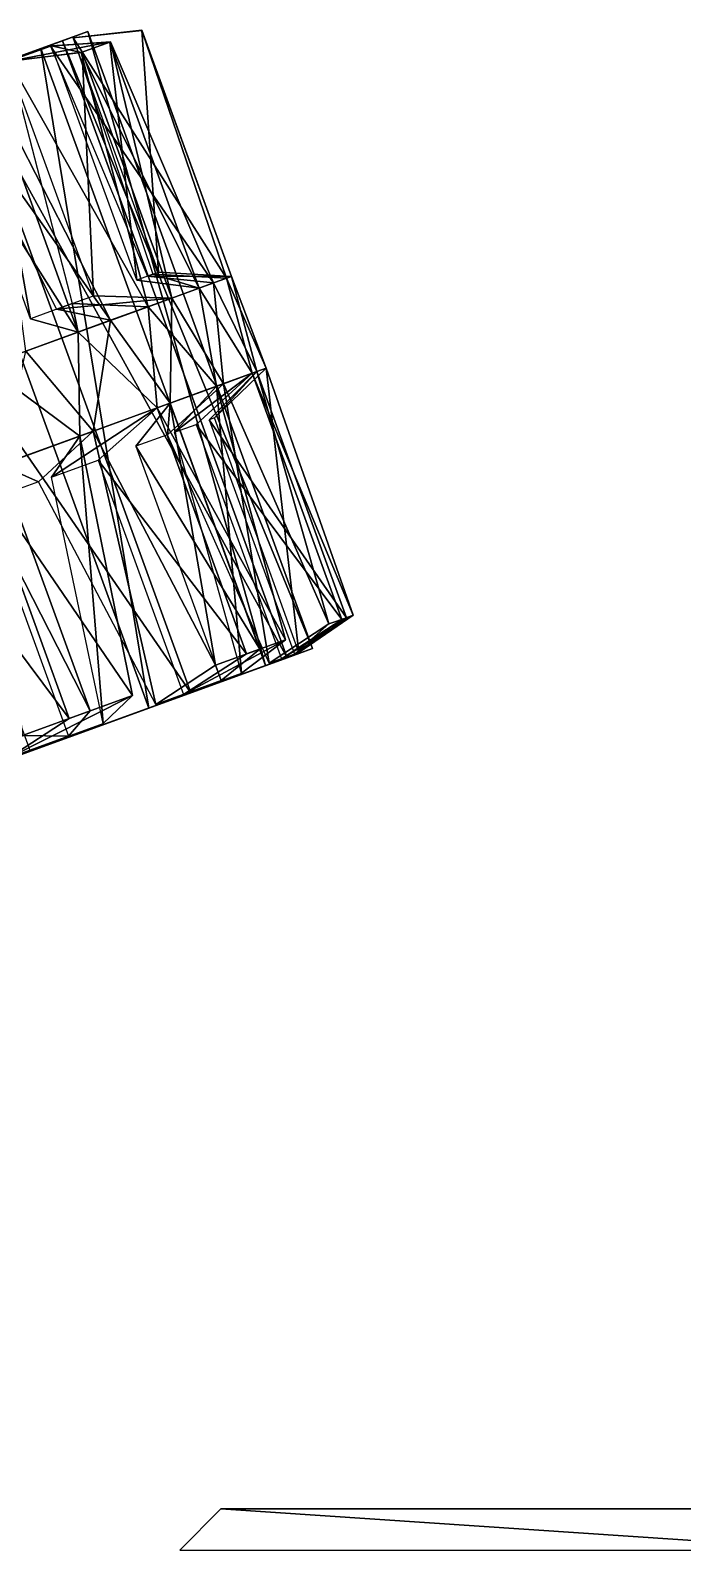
# Model space of a CAD drawing. Extents: x -226 to 261, y -163 to 113.
# Drawn here: x -79.1 to -39.4, y 20.2 to 112.6 of the extents above; entities that cross this region are included whole.
import ezdxf

# ---------------------------------------------------------------- set-up
doc = ezdxf.new("R2010")
doc.units = 0
doc.header["$MEASUREMENT"] = 0
doc.layers.get('0').update_dxf_attribs({"linetype": 'CONTINUOUS'})

msp = doc.modelspace()

# ---------------------------------------------------------------- linework, layer by layer
for points in [[(-107.252, 100.991, -41.3852), (-83.0095, 109.814, -27.8211), (-77.1429, 111.949, -44.758)], [(-103.858, 102.226, -51.1828), (-107.252, 100.991, -41.3852), (-77.1429, 111.949, -44.758)], [(-103.858, 102.226, -51.1828), (-77.1429, 111.949, -44.758), (-75.5955, 112.513, -62.7337)], [(-102.963, 102.552, -61.5814), (-103.858, 102.226, -51.1828), (-75.5955, 112.513, -62.7337)], [(-102.963, 102.552, -61.5814), (-75.5955, 112.513, -62.7337), (-78.4726, 111.465, -80.523)], [(-77.1429, 111.949, -44.758), (-83.0095, 109.814, -27.8211), (-63.4621, 74.3617, -44.758)], [(-80.4448, 110.684, -84.101), (-77.8713, 111.62, -74.8354), (-74.2235, 111.885, -77.3412)], [(-80.4448, 110.684, -84.101), (-74.2235, 111.885, -77.3412), (-75.9407, 111.26, -83.593)], [(-78.4726, 111.465, -80.523), (-75.5955, 112.513, -62.7337), (-64.7918, 73.8777, -80.523)], [(-77.8713, 111.62, -74.8354), (-67.9416, 97.1974, -73.2357), (-74.2235, 111.885, -77.3412)], [(-72.6265, 97.362, -45.0587), (-77.8226, 111.638, -45.0587), (-74.2688, 111.868, -42.1341)], [(-77.8226, 111.638, -45.0587), (-76.0025, 111.237, -35.8675), (-74.2688, 111.868, -42.1341)], [(-75.5955, 112.513, -62.7337), (-77.1429, 111.949, -44.758), (-61.9147, 74.9249, -62.7337)], [(-77.1429, 111.949, -44.758), (-63.4621, 74.3617, -44.758), (-61.9147, 74.9249, -62.7337)], [(-71.3072, 97.8421, -64.8127), (-76.5034, 112.118, -64.8127), (-72.3113, 112.581, -63.0207)], [(-76.5034, 112.118, -64.8127), (-72.3197, 112.578, -56.472), (-72.3113, 112.581, -63.0207)], [(-76.5034, 112.118, -64.8127), (-76.4874, 112.124, -55.1021), (-72.3197, 112.578, -56.472)], [(-76.4874, 112.124, -55.1021), (-67.1575, 97.4828, -52.2701), (-72.3197, 112.578, -56.472)], [(-76.4874, 112.124, -55.1021), (-71.6503, 97.7173, -51.1459), (-67.1575, 97.4828, -52.2701)], [(-68.8136, 96.88, -42.1341), (-74.2688, 111.868, -42.1341), (-76.0025, 111.237, -35.8675)], [(-70.4855, 96.2715, -83.593), (-75.9407, 111.26, -83.593), (-74.2235, 111.885, -77.3412)], [(-75.5955, 112.513, -62.7337), (-61.9147, 74.9249, -62.7337), (-64.7918, 73.8777, -80.523)], [(-72.6265, 97.362, -45.0587), (-74.2688, 111.868, -42.1341), (-68.8136, 96.88, -42.1341)], [(-70.4855, 96.2715, -83.593), (-74.2235, 111.885, -77.3412), (-67.9416, 97.1974, -73.2357)], [(-66.8561, 97.5925, -63.0207), (-72.3113, 112.581, -63.0207), (-72.3197, 112.578, -56.472)], [(-66.8561, 97.5925, -63.0207), (-72.3197, 112.578, -56.472), (-67.1575, 97.4828, -52.2701)], [(-71.3072, 97.8421, -64.8127), (-72.3113, 112.581, -63.0207), (-66.8561, 97.5925, -63.0207)], [(-104.627, 101.946, -71.8722), (-78.4726, 111.465, -80.523), (-85.5783, 108.879, -96.9137)], [(-104.627, 101.946, -71.8722), (-102.963, 102.552, -61.5814), (-78.4726, 111.465, -80.523)], [(-85.5783, 108.879, -96.9137), (-78.4726, 111.465, -80.523), (-71.8975, 71.2914, -96.9137)], [(-75.2487, 96.4076, -84.101), (-80.4448, 110.684, -84.101), (-75.9407, 111.26, -83.593)], [(-77.8226, 111.638, -45.0587), (-80.366, 110.712, -35.7551), (-76.0025, 111.237, -35.8675)], [(-80.366, 110.712, -35.7551), (-71.934, 95.7443, -31.9409), (-76.0025, 111.237, -35.8675)], [(-78.4726, 111.465, -80.523), (-64.7918, 73.8777, -80.523), (-71.8975, 71.2914, -96.9137)], [(-77.8713, 111.62, -74.8354), (-71.9766, 97.5985, -70.9417), (-67.9416, 97.1974, -73.2357)], [(-68.8136, 96.88, -42.1341), (-76.0025, 111.237, -35.8675), (-71.934, 95.7443, -31.9409)], [(-75.2487, 96.4076, -84.101), (-75.9407, 111.26, -83.593), (-70.4855, 96.2715, -83.593)], [(-80.366, 110.712, -35.7551), (-76.555, 95.9321, -32.0836), (-71.934, 95.7443, -31.9409)], [(-83.0095, 109.814, -27.8211), (-92.7954, 106.252, -13.0772), (-69.3287, 72.2264, -27.8211)], [(-76.1844, 94.1973, -22.7779), (-81.6396, 109.185, -22.7779), (-84.9446, 107.982, -17.3418)], [(-84.3942, 109.246, -93.2297), (-77.5039, 95.5867, -89.7367), (-74.2151, 94.914, -92.9887)], [(-84.3942, 109.246, -93.2297), (-74.2151, 94.914, -92.9887), (-81.5427, 109.221, -96.6396)], [(-79.0904, 95.0093, -26.5714), (-84.2865, 109.285, -26.5714), (-81.6396, 109.185, -22.7779)], [(-83.0095, 109.814, -27.8211), (-69.3287, 72.2264, -27.8211), (-63.4621, 74.3617, -44.758)], [(-79.0904, 95.0093, -26.5714), (-81.6396, 109.185, -22.7779), (-76.1844, 94.1973, -22.7779)], [(-79.3774, 93.0351, -102.054), (-81.5427, 109.221, -96.6396), (-74.2151, 94.914, -92.9887)], [(-85.5783, 108.879, -96.9137), (-71.8975, 71.2914, -96.9137), (-82.7474, 67.3424, -110.789)], [(-76.1844, 94.1973, -22.7779), (-84.9446, 107.982, -17.3418), (-81.8469, 92.1363, -14.0313)], [(-92.7954, 106.252, -13.0772), (-79.1146, 68.6646, -13.0771), (-69.3287, 72.2264, -27.8211)], [(-71.6503, 97.7173, -51.1459), (-72.6265, 97.362, -45.0587), (-68.8136, 96.88, -42.1341)], [(-71.9766, 97.5985, -70.9417), (-71.3072, 97.8421, -64.8127), (-66.8561, 97.5925, -63.0207)], [(-71.9766, 97.5985, -70.9417), (-66.8561, 97.5925, -63.0207), (-67.9416, 97.1974, -73.2357)], [(-71.6503, 97.7173, -51.1459), (-68.8136, 96.88, -42.1341), (-67.1575, 97.4828, -52.2701)], [(-67.3338, 91.0535, -79.8137), (-70.4855, 96.2715, -83.593), (-67.9416, 97.1974, -73.2357)], [(-65.5947, 91.6865, -48.3219), (-67.1575, 97.4828, -52.2701), (-68.8136, 96.88, -42.1341)], [(-65.3178, 91.7872, -69.31), (-67.9416, 97.1974, -73.2357), (-66.8561, 97.5925, -63.0207)], [(-65.3178, 91.7872, -69.31), (-67.3338, 91.0535, -79.8137), (-67.9416, 97.1974, -73.2357)], [(-64.7505, 91.9937, -59.0397), (-66.8561, 97.5925, -63.0207), (-67.1575, 97.4828, -52.2701)], [(-65.5947, 91.6865, -48.3219), (-64.7505, 91.9937, -59.0397), (-67.1575, 97.4828, -52.2701)], [(-64.7505, 91.9937, -59.0397), (-65.3178, 91.7872, -69.31), (-66.8561, 97.5925, -63.0207)], [(-77.5039, 95.5867, -89.7367), (-75.2487, 96.4076, -84.101), (-70.4855, 96.2715, -83.593)], [(-77.5039, 95.5867, -89.7367), (-70.4855, 96.2715, -83.593), (-74.2151, 94.914, -92.9887)], [(-70.5822, 89.8712, -89.4298), (-74.2151, 94.914, -92.9887), (-70.4855, 96.2715, -83.593)], [(-67.7599, 90.8984, -38.3033), (-68.8136, 96.88, -42.1341), (-71.934, 95.7443, -31.9409)], [(-67.3338, 91.0535, -79.8137), (-70.5822, 89.8712, -89.4298), (-70.4855, 96.2715, -83.593)], [(-67.7599, 90.8984, -38.3033), (-65.5947, 91.6865, -48.3219), (-68.8136, 96.88, -42.1341)], [(-76.555, 95.9321, -32.0836), (-79.0904, 95.0093, -26.5714), (-76.1844, 94.1973, -22.7779)], [(-76.555, 95.9321, -32.0836), (-76.1844, 94.1973, -22.7779), (-71.934, 95.7443, -31.9409)], [(-71.3892, 89.5774, -28.319), (-71.934, 95.7443, -31.9409), (-76.1844, 94.1973, -22.7779)], [(-71.3892, 89.5774, -28.319), (-67.7599, 90.8984, -38.3033), (-71.934, 95.7443, -31.9409)], [(-75.2779, 88.1621, -98.8023), (-79.3774, 93.0351, -102.054), (-74.2151, 94.914, -92.9887)], [(-70.5822, 89.8712, -89.4298), (-75.2779, 88.1621, -98.8023), (-74.2151, 94.914, -92.9887)], [(-76.0943, 87.8649, -19.433), (-76.1844, 94.1973, -22.7779), (-81.8469, 92.1363, -14.0313)], [(-76.0943, 87.8649, -19.433), (-71.3892, 89.5774, -28.319), (-76.1844, 94.1973, -22.7779)], [(-75.2779, 88.1621, -98.8023), (-80.9193, 86.1088, -106.94), (-79.3774, 93.0351, -102.054)], [(-82.1878, 85.6471, -11.0479), (-76.0943, 87.8649, -19.433), (-81.8469, 92.1363, -14.0313)], [(-70.3269, 88.0943, -40.9962), (-69.0099, 88.5737, -47.0052), (-65.5947, 91.6865, -48.3219)], [(-70.3269, 88.0943, -40.9962), (-65.5947, 91.6865, -48.3219), (-67.7599, 90.8984, -38.3033)], [(-69.0099, 88.5737, -47.0052), (-60.1395, 76.6984, -48.3219), (-65.5947, 91.6865, -48.3219)], [(-67.897, 88.9788, -60.6255), (-68.2193, 88.8614, -66.7912), (-65.3178, 91.7872, -69.31)], [(-68.2193, 88.8614, -66.7912), (-59.8626, 76.7992, -69.31), (-65.3178, 91.7872, -69.31)], [(-62.765, 74.6793, -56.6515), (-67.897, 88.9788, -60.6255), (-64.7505, 91.9937, -59.0397)], [(-67.897, 88.9788, -60.6255), (-65.3178, 91.7872, -69.31), (-64.7505, 91.9937, -59.0397)], [(-65.3178, 91.7872, -69.31), (-60.9185, 76.4148, -75.7452), (-67.3338, 91.0535, -79.8137)], [(-65.5947, 91.6865, -48.3219), (-59.4512, 76.9489, -54.8295), (-64.7505, 91.9937, -59.0397)], [(-65.5947, 91.6865, -48.3219), (-60.1395, 76.6984, -48.3219), (-59.4512, 76.9489, -54.8295)], [(-65.3178, 91.7872, -69.31), (-59.8626, 76.7992, -69.31), (-60.9185, 76.4148, -75.7452)], [(-62.765, 74.6793, -56.6515), (-64.7505, 91.9937, -59.0397), (-59.4512, 76.9489, -54.8295)], [(-71.3892, 89.5774, -28.319), (-63.5627, 75.4524, -34.3238), (-67.7599, 90.8984, -38.3033)], [(-64.5606, 74.0257, -76.3414), (-70.7423, 87.9431, -80.1562), (-67.3338, 91.0535, -79.8137)], [(-70.7423, 87.9431, -80.1562), (-70.5822, 89.8712, -89.4298), (-67.3338, 91.0535, -79.8137)], [(-66.2391, 73.4148, -37.2118), (-70.3269, 88.0943, -40.9962), (-67.7599, 90.8984, -38.3033)], [(-66.2391, 73.4148, -37.2118), (-67.7599, 90.8984, -38.3033), (-63.5627, 75.4524, -34.3238)], [(-64.5606, 74.0257, -76.3414), (-67.3338, 91.0535, -79.8137), (-60.9185, 76.4148, -75.7452)], [(-70.5822, 89.8712, -89.4298), (-67.8324, 73.8984, -95.2291), (-75.2779, 88.1621, -98.8023)], [(-70.7423, 87.9431, -80.1562), (-72.675, 87.2397, -85.9384), (-70.5822, 89.8712, -89.4298)], [(-72.675, 87.2397, -85.9384), (-65.127, 74.8831, -89.4298), (-70.5822, 89.8712, -89.4298)], [(-70.5822, 89.8712, -89.4298), (-65.127, 74.8831, -89.4298), (-67.8324, 73.8984, -95.2291)], [(-77.818, 85.3678, -22.988), (-74.9778, 86.4016, -28.3157), (-71.3892, 89.5774, -28.319)], [(-77.818, 85.3678, -22.988), (-71.3892, 89.5774, -28.319), (-76.0943, 87.8649, -19.433)], [(-74.9778, 86.4016, -28.3157), (-65.934, 74.5894, -28.319), (-71.3892, 89.5774, -28.319)], [(-71.3892, 89.5774, -28.319), (-65.934, 74.5894, -28.319), (-63.5627, 75.4524, -34.3238)], [(-68.2193, 88.8614, -66.7912), (-63.0232, 74.5853, -66.7912), (-59.8626, 76.7992, -69.31)], [(-82.1878, 85.6471, -11.0479), (-72.8878, 72.0584, -16.0313), (-76.0943, 87.8649, -19.433)], [(-78.6104, 85.0794, -97.8891), (-80.9193, 86.1088, -106.94), (-75.2779, 88.1621, -98.8023)], [(-71.4661, 71.5123, -94.562), (-78.6104, 85.0794, -97.8891), (-75.2779, 88.1621, -98.8023)], [(-74.6768, 70.3437, -19.7216), (-77.818, 85.3678, -22.988), (-76.0943, 87.8649, -19.433)], [(-74.6768, 70.3437, -19.7216), (-76.0943, 87.8649, -19.433), (-72.8878, 72.0584, -16.0313)], [(-71.4661, 71.5123, -94.562), (-75.2779, 88.1621, -98.8023), (-67.8324, 73.8984, -95.2291)], [(-69.0099, 88.5737, -47.0052), (-63.8138, 74.2975, -47.0052), (-60.1395, 76.6984, -48.3219)], [(-72.675, 87.2397, -85.9384), (-67.479, 72.9635, -85.9384), (-65.127, 74.8831, -89.4298)], [(-78.6104, 85.0794, -97.8891), (-81.9835, 83.8517, -102.795), (-80.9193, 86.1088, -106.94)], [(-81.9835, 83.8517, -102.795), (-75.4641, 71.1207, -106.94), (-80.9193, 86.1088, -106.94)], [(-80.9193, 86.1088, -106.94), (-75.4641, 71.1207, -106.94), (-79.5809, 69.6223, -111.618)], [(-74.9778, 86.4016, -28.3157), (-69.7817, 72.1254, -28.3157), (-65.934, 74.5894, -28.319)], [(-85.5989, 82.5358, -12.3389), (-76.7325, 70.659, -11.0479), (-82.1878, 85.6471, -11.0479)], [(-82.1878, 85.6471, -11.0479), (-76.7325, 70.659, -11.0479), (-72.8878, 72.0584, -16.0313)], [(-81.9835, 83.8517, -102.795), (-76.7874, 69.5755, -102.795), (-75.4641, 71.1207, -106.94)], [(-85.5989, 82.5358, -12.3389), (-80.4028, 68.2596, -12.3389), (-76.7325, 70.659, -11.0479)], [(-63.8138, 74.2975, -47.0052), (-62.765, 74.6793, -56.6515), (-59.4512, 76.9489, -54.8295)], [(-63.8138, 74.2975, -47.0052), (-59.4512, 76.9489, -54.8295), (-60.1395, 76.6984, -48.3219)], [(-63.0232, 74.5853, -66.7912), (-60.9185, 76.4148, -75.7452), (-59.8626, 76.7992, -69.31)], [(-63.0232, 74.5853, -66.7912), (-64.5606, 74.0257, -76.3414), (-60.9185, 76.4148, -75.7452)], [(-90.1772, 64.6382, -51.1828), (-89.2821, 64.964, -61.5814), (-61.9147, 74.9249, -62.7337)], [(-63.4621, 74.3617, -44.758), (-90.1772, 64.6382, -51.1828), (-61.9147, 74.9249, -62.7337)], [(-61.9147, 74.9249, -62.7337), (-89.2821, 64.964, -61.5814), (-64.7918, 73.8777, -80.523)], [(-69.7817, 72.1254, -28.3157), (-66.2391, 73.4148, -37.2118), (-63.5627, 75.4524, -34.3238)], [(-69.7817, 72.1254, -28.3157), (-63.5627, 75.4524, -34.3238), (-65.934, 74.5894, -28.319)], [(-67.479, 72.9635, -85.9384), (-67.8324, 73.8984, -95.2291), (-65.127, 74.8831, -89.4298)], [(-93.571, 63.403, -41.3851), (-90.1772, 64.6382, -51.1828), (-63.4621, 74.3617, -44.758)], [(-69.3287, 72.2264, -27.8211), (-93.571, 63.403, -41.3851), (-63.4621, 74.3617, -44.758)], [(-64.7918, 73.8777, -80.523), (-90.9465, 64.3582, -71.8722), (-71.8975, 71.2914, -96.9137)], [(-89.2821, 64.964, -61.5814), (-90.9465, 64.3582, -71.8722), (-64.7918, 73.8777, -80.523)], [(-67.479, 72.9635, -85.9384), (-71.4661, 71.5123, -94.562), (-67.8324, 73.8984, -95.2291)], [(-99.2319, 61.3425, -32.856), (-93.571, 63.403, -41.3851), (-69.3287, 72.2264, -27.8211)], [(-79.1146, 68.6646, -13.0771), (-99.2319, 61.3425, -32.856), (-69.3287, 72.2264, -27.8211)], [(-80.4028, 68.2596, -12.3389), (-74.6768, 70.3437, -19.7216), (-72.8878, 72.0584, -16.0313)], [(-80.4028, 68.2596, -12.3389), (-72.8878, 72.0584, -16.0313), (-76.7325, 70.659, -11.0479)], [(-71.8975, 71.2914, -96.9137), (-95.057, 62.8621, -81.3539), (-82.7474, 67.3424, -110.789)], [(-90.9465, 64.3582, -71.8722), (-95.057, 62.8621, -81.3539), (-71.8975, 71.2914, -96.9137)], [(-76.7874, 69.5755, -102.795), (-79.5809, 69.6223, -111.618), (-75.4641, 71.1207, -106.94)], [(-76.7874, 69.5755, -102.795), (-82.8762, 67.3594, -109.772), (-79.5809, 69.6223, -111.618)], [(-29.9999, 20, -10), (-67.5, 22.5, -20), (-70, 20, -10)], [(-29.9999, 20, -55), (-67.5, 22.5, -65), (-70, 20, -55)], [(-67.5, 22.5, -45), (-70, 20, -42.5), (-67.5, 22.5, -20)], [(-70, 20, -42.5), (-70, 20, -10), (-67.5, 22.5, -20)], [(-67.5, 22.5, -85), (-70, 20, -82.5), (-67.5, 22.5, -65)], [(-70, 20, -82.5), (-70, 20, -55), (-67.5, 22.5, -65)], [(-29.9999, 20, -10), (-32.5, 22.5, -20), (-67.5, 22.5, -20)], [(-32.5, 22.5, -20), (-32.5, 22.5, -45), (-67.5, 22.5, -45)], [(-32.5, 22.5, -20), (-67.5, 22.5, -45), (-67.5, 22.5, -20)], [(-29.9999, 20, -55), (-32.5, 22.5, -65), (-67.5, 22.5, -65)], [(-32.5, 22.5, -65), (-32.5, 22.5, -85), (-67.5, 22.5, -85)], [(-32.5, 22.5, -65), (-67.5, 22.5, -85), (-67.5, 22.5, -65)]]:
    msp.add_3dface(points)

doc.saveas('drawing.dxf')
